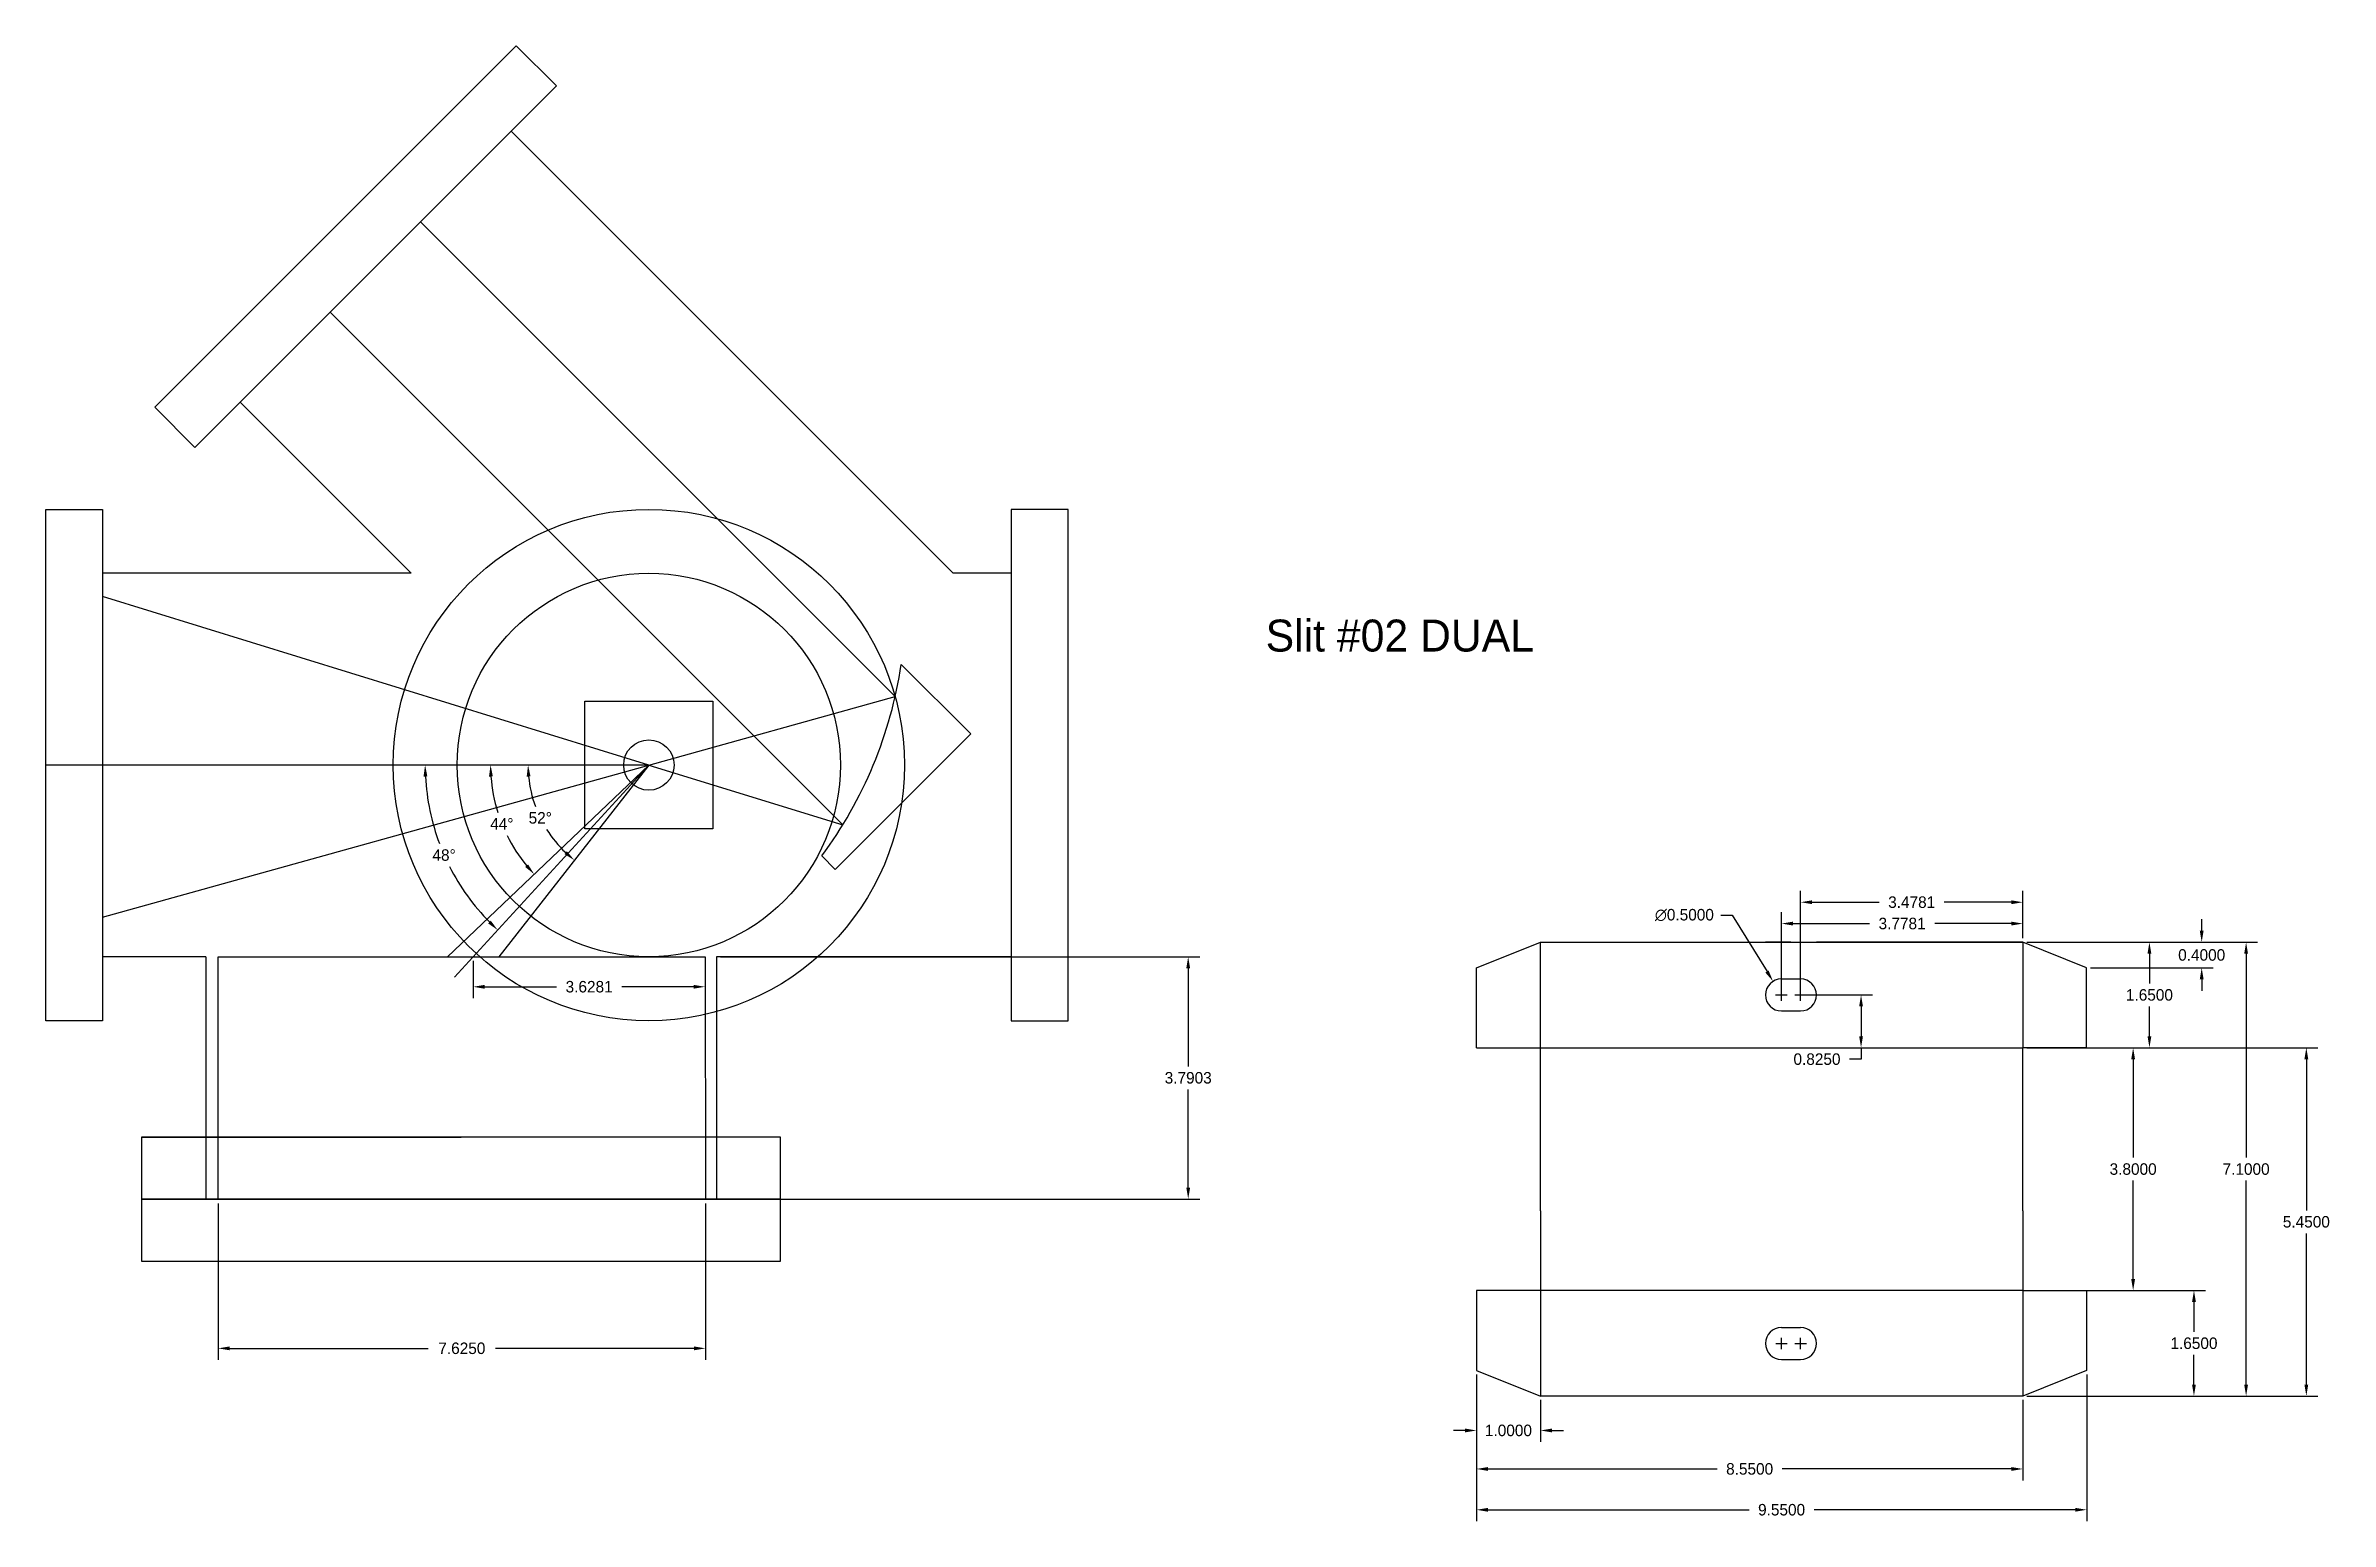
# Model space of a CAD drawing. Header units: inches. Extents: x 6.9 to 42.7, y 32.4 to 55.5.
import ezdxf

# ---------------------------------------------------------------- set-up
doc = ezdxf.new("R2010")
doc.units = ezdxf.units.IN
doc.header["$MEASUREMENT"] = 0
doc.linetypes.add('DASHED', pattern=[0.75, 0.5, -0.25])
doc.layers.add('3INCH', color=92, linetype='Continuous')
doc.dimstyles.get("Standard").update_dxf_attribs({"dimtxt": 0.18, "dimasz": 0.18, "dimexe": 0.18, "dimexo": 0.0625, "dimgap": 0.09, "dimtad": 0, "dimtih": 1, "dimtoh": 1, "dimdec": 4, "dimzin": 0, "dimdsep": 46, "dimtxsty": 'Standard', "dimcen": 0.09, "dimadec": 0, "dimazin": 0, "dimtfac": 1, "dimtdec": 4, "dimtofl": 0, "dimtmove": 0, "dimatfit": 3, "dimfxl": 1, "dimtolj": 1, "dimtzin": 0, "dimarcsym": 0})

# ---------------------------------------------------------------- blocks, each defined once
blk = doc.blocks.new('01')
at = {"color": 0}
blk.add_line((-57.158, -33.792), (-52.158, -33.792), dxfattribs=at)
at = {"layer": '3INCH', "color": 0}
for points in [[(-57.158, -34.762), (-47.158, -34.762), (-47.158, -33.792), (-57.158, -33.792)], [(-57.161, -35.729), (-47.161, -35.729), (-47.161, -34.759), (-57.161, -34.759)]]:
    blk.add_lwpolyline(points, close=True, dxfattribs=at)
blk = doc.blocks.new('*D5')
at = {"color": 0, "lineweight": -2}
for p, q in [((17.509, 41.273), (25.008, 41.273)), ((24.828, 41.093), (24.828, 39.558)), ((24.828, 37.662), (24.828, 39.198)), ((17.509, 37.482), (25.008, 37.482))]:
    blk.add_line(p, q, dxfattribs=at)
at = {"color": 0}
for points in [[(24.798, 41.093), (24.858, 41.093), (24.828, 41.273)], [(24.798, 37.662), (24.858, 37.662), (24.828, 37.482)]]:
    blk.add_solid(points, dxfattribs=at)
at = {"layer": 'Defpoints', "color": 0}
for p in [(17.447, 41.273), (24.828, 41.273), (17.447, 37.482)]:
    blk.add_point(p, dxfattribs=at)
at = {"color": 0, "insert": (24.828, 39.378), "char_height": 0.18, "attachment_point": 5}
blk.add_mtext('\\A1;3.7903', dxfattribs=at)
blk = doc.blocks.new('*D6')
at = {"color": 0, "lineweight": -2}
for p, q in [((9.647, 37.41), (9.647, 34.966)), ((17.272, 37.41), (17.272, 34.966)), ((9.827, 35.146), (12.935, 35.146)), ((17.092, 35.146), (13.985, 35.146))]:
    blk.add_line(p, q, dxfattribs=at)
at = {"color": 0}
for points in [[(9.827, 35.176), (9.827, 35.116), (9.647, 35.146)], [(17.092, 35.176), (17.092, 35.116), (17.272, 35.146)]]:
    blk.add_solid(points, dxfattribs=at)
at = {"layer": 'Defpoints', "color": 0}
for p in [(9.647, 37.473), (17.272, 37.473), (17.272, 35.146)]:
    blk.add_point(p, dxfattribs=at)
at = {"color": 0, "insert": (13.46, 35.146), "char_height": 0.18, "attachment_point": 5}
blk.add_mtext('\\A1;7.6250', dxfattribs=at)
blk = doc.blocks.new('*D8')
at = {"color": 0, "lineweight": -2}
for start, end in [(182.9457, 200.5693), (207.0105, 224.5543)]:
    blk.add_arc((16.387, 44.273), 3.501, start, end, dxfattribs=at)
at = {"color": 0}
for points in [[(12.86, 44.092), (12.92, 44.094), (12.885, 44.273)], [(13.912, 41.838), (13.871, 41.795), (14.021, 41.691)]]:
    blk.add_solid(points, dxfattribs=at)
at = {"layer": 'Defpoints', "color": 0}
for p in [(6.947, 44.273), (16.387, 44.273), (16.387, 44.273), (13.018, 43.317), (13.347, 40.955)]:
    blk.add_point(p, dxfattribs=at)
at = {"color": 0, "insert": (13.182, 42.863), "char_height": 0.18, "attachment_point": 5}
blk.add_mtext('\\A1;48°', dxfattribs=at)
blk = doc.blocks.new('*D17')
at = {"color": 0, "lineweight": -2}
for p, q in [((29.34, 34.738), (29.34, 32.44)), ((38.89, 34.738), (38.89, 32.44)), ((29.52, 32.62), (33.605, 32.62)), ((38.71, 32.62), (34.625, 32.62))]:
    blk.add_line(p, q, dxfattribs=at)
at = {"color": 0}
for points in [[(29.52, 32.65), (29.52, 32.59), (29.34, 32.62)], [(38.71, 32.65), (38.71, 32.59), (38.89, 32.62)]]:
    blk.add_solid(points, dxfattribs=at)
at = {"layer": 'Defpoints', "color": 0}
for p in [(29.34, 34.8), (38.89, 34.8), (38.89, 32.62)]:
    blk.add_point(p, dxfattribs=at)
at = {"color": 0, "insert": (34.115, 32.62), "char_height": 0.18, "attachment_point": 5}
blk.add_mtext('\\A1;9.5500', dxfattribs=at)
blk = doc.blocks.new('*D18')
at = {"color": 0, "lineweight": -2}
for p, q in [((29.34, 34.738), (29.34, 33.079)), ((37.89, 34.338), (37.89, 33.079)), ((29.52, 33.259), (33.105, 33.259)), ((37.71, 33.259), (34.125, 33.259))]:
    blk.add_line(p, q, dxfattribs=at)
at = {"color": 0}
for points in [[(29.52, 33.289), (29.52, 33.229), (29.34, 33.259)], [(37.71, 33.289), (37.71, 33.229), (37.89, 33.259)]]:
    blk.add_solid(points, dxfattribs=at)
at = {"layer": 'Defpoints', "color": 0}
for p in [(29.34, 34.8), (37.89, 34.4), (29.34, 33.259)]:
    blk.add_point(p, dxfattribs=at)
at = {"color": 0, "insert": (33.615, 33.259), "char_height": 0.18, "attachment_point": 5}
blk.add_mtext('\\A1;8.5500', dxfattribs=at)
blk = doc.blocks.new('*D19')
at = {"color": 0, "lineweight": -2}
for p, q in [((29.34, 34.738), (29.34, 33.681)), ((30.34, 34.338), (30.34, 33.681)), ((29.16, 33.861), (28.98, 33.861)), ((30.52, 33.861), (30.7, 33.861))]:
    blk.add_line(p, q, dxfattribs=at)
at = {"color": 0}
for points in [[(29.16, 33.891), (29.16, 33.831), (29.34, 33.861)], [(30.52, 33.891), (30.52, 33.831), (30.34, 33.861)]]:
    blk.add_solid(points, dxfattribs=at)
at = {"layer": 'Defpoints', "color": 0}
for p in [(29.34, 34.8), (30.34, 34.4), (29.34, 33.861)]:
    blk.add_point(p, dxfattribs=at)
at = {"color": 0, "insert": (29.84, 33.861), "char_height": 0.18, "attachment_point": 5}
blk.add_mtext('\\A1;1.0000', dxfattribs=at)
blk = doc.blocks.new('*D20')
at = {"color": 0, "lineweight": -2}
for p, q in [((37.952, 39.85), (39.797, 39.85)), ((39.617, 39.67), (39.617, 38.13)), ((39.617, 36.23), (39.617, 37.77)), ((37.952, 36.05), (39.797, 36.05))]:
    blk.add_line(p, q, dxfattribs=at)
at = {"color": 0}
for points in [[(39.587, 39.67), (39.647, 39.67), (39.617, 39.85)], [(39.587, 36.23), (39.647, 36.23), (39.617, 36.05)]]:
    blk.add_solid(points, dxfattribs=at)
at = {"layer": 'Defpoints', "color": 0}
for p in [(37.89, 39.85), (39.617, 39.85), (37.89, 36.05)]:
    blk.add_point(p, dxfattribs=at)
at = {"color": 0, "insert": (39.617, 37.95), "char_height": 0.18, "attachment_point": 5}
blk.add_mtext('\\A1;3.8000', dxfattribs=at)
blk = doc.blocks.new('*D21')
at = {"color": 0, "lineweight": -2}
for p, q in [((37.952, 41.5), (40.052, 41.5)), ((39.872, 41.32), (39.872, 40.855)), ((39.872, 40.03), (39.872, 40.495)), ((37.952, 39.85), (40.052, 39.85))]:
    blk.add_line(p, q, dxfattribs=at)
at = {"color": 0}
for points in [[(39.842, 41.32), (39.902, 41.32), (39.872, 41.5)], [(39.842, 40.03), (39.902, 40.03), (39.872, 39.85)]]:
    blk.add_solid(points, dxfattribs=at)
at = {"layer": 'Defpoints', "color": 0}
for p in [(37.89, 41.5), (39.872, 41.5), (37.89, 39.85)]:
    blk.add_point(p, dxfattribs=at)
at = {"color": 0, "insert": (39.872, 40.675), "char_height": 0.18, "attachment_point": 5}
blk.add_mtext('\\A1;1.6500', dxfattribs=at)
blk = doc.blocks.new('*D22')
at = {"color": 0, "lineweight": -2}
for p, q in [((40.69, 41.68), (40.69, 41.86)), ((37.952, 41.5), (40.87, 41.5)), ((38.952, 41.1), (40.87, 41.1)), ((40.69, 40.92), (40.69, 40.74))]:
    blk.add_line(p, q, dxfattribs=at)
at = {"color": 0}
for points in [[(40.66, 41.68), (40.72, 41.68), (40.69, 41.5)], [(40.66, 40.92), (40.72, 40.92), (40.69, 41.1)]]:
    blk.add_solid(points, dxfattribs=at)
at = {"layer": 'Defpoints', "color": 0}
for p in [(37.89, 41.5), (40.69, 41.5), (38.89, 41.1)]:
    blk.add_point(p, dxfattribs=at)
at = {"color": 0, "insert": (40.69, 41.3), "char_height": 0.18, "attachment_point": 5}
blk.add_mtext('\\A1;0.4000', dxfattribs=at)
blk = doc.blocks.new('*D23')
at = {"color": 0, "lineweight": -2}
for p, q in [((37.952, 41.5), (41.565, 41.5)), ((41.385, 41.32), (41.385, 38.13)), ((41.385, 34.58), (41.385, 37.77)), ((37.952, 34.4), (41.565, 34.4))]:
    blk.add_line(p, q, dxfattribs=at)
at = {"color": 0}
for points in [[(41.355, 41.32), (41.415, 41.32), (41.385, 41.5)], [(41.355, 34.58), (41.415, 34.58), (41.385, 34.4)]]:
    blk.add_solid(points, dxfattribs=at)
at = {"layer": 'Defpoints', "color": 0}
for p in [(37.89, 41.5), (41.385, 41.5), (37.89, 34.4)]:
    blk.add_point(p, dxfattribs=at)
at = {"color": 0, "insert": (41.385, 37.95), "char_height": 0.18, "attachment_point": 5}
blk.add_mtext('\\A1;7.1000', dxfattribs=at)
blk = doc.blocks.new('*D24')
at = {"color": 0, "lineweight": -2}
for p, q in [((38.952, 36.05), (40.749, 36.05)), ((40.569, 35.87), (40.569, 35.405)), ((40.569, 34.58), (40.569, 35.045)), ((38.952, 34.4), (40.749, 34.4))]:
    blk.add_line(p, q, dxfattribs=at)
at = {"color": 0}
for points in [[(40.539, 35.87), (40.599, 35.87), (40.569, 36.05)], [(40.539, 34.58), (40.599, 34.58), (40.569, 34.4)]]:
    blk.add_solid(points, dxfattribs=at)
at = {"layer": 'Defpoints', "color": 0}
for p in [(38.89, 36.05), (40.569, 36.05), (38.89, 34.4)]:
    blk.add_point(p, dxfattribs=at)
at = {"color": 0, "insert": (40.569, 35.225), "char_height": 0.18, "attachment_point": 5}
blk.add_mtext('\\A1;1.6500', dxfattribs=at)
blk = doc.blocks.new('*D25')
at = {"color": 0, "lineweight": -2}
for p, q in [((38.952, 39.85), (42.508, 39.85)), ((42.328, 39.67), (42.328, 37.305)), ((42.328, 34.58), (42.328, 36.945)), ((38.952, 34.4), (42.508, 34.4))]:
    blk.add_line(p, q, dxfattribs=at)
at = {"color": 0}
for points in [[(42.298, 39.67), (42.358, 39.67), (42.328, 39.85)], [(42.298, 34.58), (42.358, 34.58), (42.328, 34.4)]]:
    blk.add_solid(points, dxfattribs=at)
at = {"layer": 'Defpoints', "color": 0}
for p in [(38.89, 39.85), (42.328, 39.85), (38.89, 34.4)]:
    blk.add_point(p, dxfattribs=at)
at = {"color": 0, "insert": (42.328, 37.125), "char_height": 0.18, "attachment_point": 5}
blk.add_mtext('\\A1;5.4500', dxfattribs=at)
blk = doc.blocks.new('*D29')
at = {"color": 0, "lineweight": -2}
for p, q in [((13.638, 41.21), (13.638, 40.623)), ((17.266, 41.21), (17.266, 40.623)), ((13.818, 40.803), (14.942, 40.803)), ((17.086, 40.803), (15.962, 40.803))]:
    blk.add_line(p, q, dxfattribs=at)
at = {"color": 0}
for points in [[(13.818, 40.833), (13.818, 40.773), (13.638, 40.803)], [(17.086, 40.833), (17.086, 40.773), (17.266, 40.803)]]:
    blk.add_solid(points, dxfattribs=at)
at = {"layer": 'Defpoints', "color": 0}
for p in [(13.638, 41.273), (17.266, 41.273), (13.638, 40.803)]:
    blk.add_point(p, dxfattribs=at)
at = {"color": 0, "insert": (15.452, 40.803), "char_height": 0.18, "attachment_point": 5}
blk.add_mtext('\\A1;3.6281', dxfattribs=at)
blk = doc.blocks.new('*D32')
at = {"color": 0, "lineweight": -2}
for start, end in [(184.163, 197.3869), (206.3662, 219.449)]:
    blk.add_arc((16.387, 44.273), 2.478, start, end, dxfattribs=at)
at = {"color": 0}
for points in [[(13.885, 44.092), (13.945, 44.094), (13.909, 44.273)], [(14.496, 42.718), (14.451, 42.678), (14.593, 42.564)]]:
    blk.add_solid(points, dxfattribs=at)
at = {"layer": 'Defpoints', "color": 0}
for p in [(6.947, 44.273), (16.387, 44.273), (16.387, 44.273), (13.988, 43.651), (13.238, 41.273)]:
    blk.add_point(p, dxfattribs=at)
at = {"color": 0, "insert": (14.086, 43.352), "char_height": 0.18, "attachment_point": 5}
blk.add_mtext('\\A1;44°', dxfattribs=at)
blk = doc.blocks.new('*D33')
at = {"color": 0, "lineweight": -2}
for start, end in [(185.4568, 200.0409), (212.215, 226.4823)]:
    blk.add_arc((16.387, 44.273), 1.891, start, end, dxfattribs=at)
at = {"color": 0}
for points in [[(14.475, 44.092), (14.535, 44.094), (14.496, 44.273)], [(15.104, 42.924), (15.065, 42.879), (15.221, 42.784)]]:
    blk.add_solid(points, dxfattribs=at)
at = {"layer": 'Defpoints', "color": 0}
for p in [(6.947, 44.273), (16.387, 44.273), (16.387, 44.273), (14.582, 43.71), (14.038, 41.273)]:
    blk.add_point(p, dxfattribs=at)
at = {"color": 0, "insert": (14.687, 43.445), "char_height": 0.18, "attachment_point": 5}
blk.add_mtext('\\A1;52°', dxfattribs=at)
blk = doc.blocks.new('*D34')
at = {"color": 0, "lineweight": -2}
for p, q in [((34.412, 40.738), (34.412, 42.306)), ((37.89, 41.563), (37.89, 42.306)), ((34.592, 42.126), (35.641, 42.126)), ((37.71, 42.126), (36.661, 42.126))]:
    blk.add_line(p, q, dxfattribs=at)
at = {"color": 0}
for points in [[(34.592, 42.156), (34.592, 42.096), (34.412, 42.126)], [(37.71, 42.156), (37.71, 42.096), (37.89, 42.126)]]:
    blk.add_solid(points, dxfattribs=at)
at = {"layer": 'Defpoints', "color": 0}
for p in [(34.412, 42.126), (37.89, 41.5), (34.412, 40.675)]:
    blk.add_point(p, dxfattribs=at)
at = {"color": 0, "insert": (36.151, 42.126), "char_height": 0.18, "attachment_point": 5}
blk.add_mtext('\\A1;3.4781', dxfattribs=at)
blk = doc.blocks.new('*D35')
at = {"color": 0, "lineweight": -2}
for p, q in [((34.112, 40.738), (34.112, 41.972)), ((37.89, 41.563), (37.89, 41.972)), ((34.292, 41.792), (35.491, 41.792)), ((37.71, 41.792), (36.511, 41.792))]:
    blk.add_line(p, q, dxfattribs=at)
at = {"color": 0}
for points in [[(34.292, 41.822), (34.292, 41.762), (34.112, 41.792)], [(37.71, 41.822), (37.71, 41.762), (37.89, 41.792)]]:
    blk.add_solid(points, dxfattribs=at)
at = {"layer": 'Defpoints', "color": 0}
for p in [(34.112, 41.792), (37.89, 41.5), (34.112, 40.675)]:
    blk.add_point(p, dxfattribs=at)
at = {"color": 0, "insert": (36.001, 41.792), "char_height": 0.18, "attachment_point": 5}
blk.add_mtext('\\A1;3.7781', dxfattribs=at)
blk = doc.blocks.new('*D37')
at = {"color": 0, "lineweight": -2}
for p, q in [((34.474, 40.675), (35.539, 40.675)), ((35.359, 40.495), (35.359, 40.03)), ((34.474, 39.85), (35.539, 39.85)), ((35.359, 39.85), (35.359, 39.67)), ((35.359, 39.67), (35.179, 39.67))]:
    blk.add_line(p, q, dxfattribs=at)
at = {"color": 0}
for points in [[(35.329, 40.495), (35.389, 40.495), (35.359, 40.675)], [(35.329, 40.03), (35.389, 40.03), (35.359, 39.85)]]:
    blk.add_solid(points, dxfattribs=at)
at = {"layer": 'Defpoints', "color": 0}
for p in [(34.412, 40.675), (34.412, 39.85), (35.359, 39.85)]:
    blk.add_point(p, dxfattribs=at)
at = {"color": 0, "insert": (34.669, 39.67), "char_height": 0.18, "attachment_point": 5}
blk.add_mtext('\\A1;0.8250', dxfattribs=at)
blk = doc.blocks.new('*D38')
at = {"color": 0, "lineweight": -2}
for p, q in [((33.164, 41.925), (33.344, 41.925)), ((33.344, 41.925), (33.887, 41.041)), ((34.112, 40.585), (34.112, 40.765)), ((34.022, 40.675), (34.202, 40.675))]:
    blk.add_line(p, q, dxfattribs=at)
at = {"color": 0}
blk.add_solid([(33.912, 41.057), (33.861, 41.026), (33.981, 40.888)], dxfattribs=at)
at = {"layer": 'Defpoints', "color": 0}
for p in [(33.981, 40.888), (34.242, 40.462)]:
    blk.add_point(p, dxfattribs=at)
at = {"color": 0, "insert": (32.594, 41.925), "char_height": 0.18, "attachment_point": 5}
blk.add_mtext('\\A1;∅0.5000', dxfattribs=at)

msp = doc.modelspace()

# ---------------------------------------------------------------- linework, layer by layer
at = {"color": 1}
for p, q in [((12.81529, 52.77341), (11.40108, 51.3592)), ((12.81529, 52.77341), (11.40108, 51.3592)), ((20.24229, 45.34641), (12.81529, 52.77341)), ((19.42142, 43.33622), (11.40108, 51.3592)), ((7.83674, 46.91135), (7.83674, 41.89179)), ((16.38674, 44.27274), (7.83674, 46.91135)), ((16.38674, 44.27274), (20.24229, 45.34641)), ((7.83674, 41.89179), (16.38674, 44.27274)), ((16.38674, 44.27274), (19.42142, 43.33622))]:
    msp.add_line(p, q, dxfattribs=at)
for p, q in [((21.42628, 44.75852), (20.33734, 45.84746)), ((19.30496, 42.6372), (21.42628, 44.75852)), ((16.38674, 44.27274), (6.94674, 44.27274)), ((12.38674, 44.27274), (12.38674, 44.27274)), ((19.30496, 42.6372), (19.09283, 42.84933)), ((29.33967, 39.85003), (30.33967, 39.85003)), ((30.33967, 39.85003), (37.88967, 39.85003)), ((30.33967, 37.30003), (30.33967, 39.85003)), ((37.88967, 37.30003), (37.88967, 39.85003)), ((38.88967, 39.85003), (37.88967, 39.85003)), ((37.88967, 36.05003), (30.33967, 36.05003))]:
    msp.add_line(p, q)
at = {"color": 14}
for q in [(13.23775, 41.27274), (13.34658, 40.955), (14.03775, 41.27274)]:
    msp.add_line((16.38674, 44.27274), q, dxfattribs=at)
at = {"color": 0}
for p, q in [((29.33967, 41.10003), (30.33967, 41.50003)), ((30.33967, 39.85003), (30.33967, 41.50003)), ((30.33967, 41.50003), (37.88967, 41.50003)), ((33.43537, 41.50003), (33.68537, 41.50003)), ((34.26157, 41.50003), (33.86157, 41.50003)), ((34.26157, 41.50003), (34.66157, 41.50003)), ((34.90997, 41.50003), (34.65997, 41.50003)), ((37.88967, 41.50003), (34.90997, 41.50003)), ((37.88967, 41.50003), (37.88967, 39.85003)), ((38.88967, 41.10003), (37.88967, 41.50003)), ((9.45331, 41.27274), (9.45331, 37.47963)), ((17.44674, 41.27274), (17.44674, 37.48243)), ((29.33967, 39.85003), (29.33967, 41.10003)), ((34.11157, 40.92503), (34.41157, 40.92503)), ((34.11157, 40.58503), (34.11157, 40.76503)), ((34.41157, 40.58503), (34.41157, 40.76503)), ((38.88967, 39.85003), (38.88967, 41.10003)), ((34.02157, 40.67503), (34.20157, 40.67503)), ((34.11157, 40.42503), (34.41157, 40.42503)), ((34.32157, 40.67503), (34.50157, 40.67503)), ((30.33967, 37.30003), (30.33967, 36.05003)), ((37.88967, 37.30003), (37.88967, 36.05003)), ((30.33967, 36.05003), (29.33967, 36.05003)), ((29.33967, 36.05003), (29.33967, 34.80003)), ((30.33967, 36.05003), (30.33967, 34.40003)), ((30.33967, 36.05003), (30.33967, 35.22503)), ((37.88967, 36.05003), (37.88967, 34.40003)), ((37.88967, 36.05003), (38.88967, 36.05003)), ((38.88967, 36.05003), (38.88967, 34.80003)), ((34.11256, 35.4727), (34.41256, 35.4727)), ((34.02256, 35.2227), (34.20256, 35.2227)), ((34.11256, 35.1327), (34.11256, 35.3127)), ((34.32256, 35.2227), (34.50256, 35.2227)), ((34.41256, 35.1327), (34.41256, 35.3127)), ((29.33967, 34.80003), (30.33967, 34.40003)), ((34.11256, 34.9727), (34.41256, 34.9727)), ((38.88967, 34.80003), (37.88967, 34.40003)), ((37.88967, 34.40003), (30.33967, 34.40003))]:
    msp.add_line(p, q, dxfattribs=at)
at = {"color": 3, "linetype": 'Continuous'}
for p, q in [((9.6472, 37.47275), (9.6472, 41.27274)), ((9.6472, 41.27274), (13.45331, 41.27274)), ((13.45331, 41.27274), (17.26581, 41.27274)), ((17.26581, 41.27274), (17.2722, 37.47275))]:
    msp.add_line(p, q, dxfattribs=at)
at = {"color": 3, "linetype": 'DASHED'}
msp.add_line((17.2722, 37.47275), (9.6472, 37.47275), dxfattribs=at)
msp.add_lwpolyline([(17.38659, 43.2729), (15.38659, 43.2729), (15.38659, 45.2729), (17.38659, 45.2729)], close=True)
for radius in [4, 3, 0.394]:
    msp.add_circle((16.38674, 44.27274), radius)
at = {"color": 0}
for centre, radius, start, end in [((13.69193, 46.84857), 6.72039, 323.480896, 351.432982), ((34.11157, 40.67503), 0.25, 90, 270), ((34.41157, 40.67503), 0.25, 270, 90), ((34.11256, 35.2227), 0.25, 90, 270), ((34.41256, 35.2227), 0.25, 270, 90)]:
    msp.add_arc(centre, radius, start, end, dxfattribs=at)
at = {"layer": '3INCH', "color": 0}
for p, q in [((14.2327, 54.19082), (21.15077, 47.27274)), ((12.66549, 47.27274), (9.99006, 49.94818)), ((12.66549, 47.27274), (7.84331, 47.27274)), ((22.05674, 47.27274), (21.15077, 47.27274)), ((9.45331, 41.27274), (7.83674, 41.27274)), ((22.05674, 41.27274), (17.44674, 41.27274))]:
    msp.add_line(p, q, dxfattribs=at)
for points in [[(9.28295, 49.24107), (8.65363, 49.8704), (14.31048, 55.52725), (14.93981, 54.89793)], [(7.83674, 40.27274), (6.94674, 40.27274), (6.94674, 48.27274), (7.83674, 48.27274)], [(22.05674, 40.27274), (22.94674, 40.27274), (22.94674, 48.27274), (22.05674, 48.27274)]]:
    msp.add_lwpolyline(points, close=True, dxfattribs=at)

# ---------------------------------------------------------------- block references
at = {"color": 0}
msp.add_blockref('01', (65.60552, 72.24161), dxfattribs=at)

# ---------------------------------------------------------------- texts
at = {"color": 5, "insert": (26.04032, 46.54807), "char_height": 0.5, "width": 5.8170303, "attachment_point": 1}
msp.add_mtext('Slit #02 DUAL', dxfattribs=at)

# ---------------------------------------------------------------- dimensions: what is measured, and where the dimension line sits
at = {"color": 14}
for base, line1, line2, picture, middle in [((13.0181252, 43.3174049), ((16.3867404, 44.272744), (6.9467404, 44.272744)), ((16.3867404, 44.272744), (13.3465845, 40.954996)), '*D8', (13.1818113, 42.8625415)), ((13.98817, 43.65076), ((16.38674, 44.27274), (13.23775, 41.27274)), ((16.38674, 44.27274), (6.94674, 44.27274)), '*D32', (14.08614, 43.35229)), ((14.58171, 43.71009), ((16.38674, 44.27274), (6.94674, 44.27274)), ((16.38674, 44.27274), (14.03775, 41.27274)), '*D33', (14.68696, 43.44482))]:
    dim = msp.add_angular_dim_2l(base=base, line1=line1, line2=line2, dimstyle='Standard', dxfattribs=at)
    dim.commit()
    dim.dimension.update_dxf_attribs({"geometry": picture, "text_midpoint": middle})
at = {"color": 5}
for base, p1, p2, picture, middle in [((34.41157, 42.12562), (37.88967, 41.50003), (34.41157, 40.67503), '*D34', (36.15062, 42.12562)), ((38.88967, 32.62007), (29.33967, 34.80003), (38.88967, 34.80003), '*D17', (34.11467, 32.62007)), ((29.33967, 33.25904), (37.88967, 34.40003), (29.33967, 34.80003), '*D18', (33.61467, 33.25904))]:
    dim = msp.add_linear_dim(base=base, p1=p1, p2=p2, dimstyle='Standard', dxfattribs=at)
    dim.commit()
    dim.dimension.update_dxf_attribs({"geometry": picture, "text_midpoint": middle, "dimtype": 160})
dim = msp.add_diameter_dim_2p(p1=(34.2424, 40.462), p2=(33.98075, 40.88807), dimstyle='Standard', dxfattribs=at)
dim.commit()
dim.dimension.update_dxf_attribs({"geometry": '*D38', "text_midpoint": (32.59424, 41.92457), "dimtype": 163})
for base, p1, p2, picture, middle in [((34.11157, 41.7924), (37.88967, 41.50003), (34.11157, 40.67503), '*D35', (36.00062, 41.7924)), ((13.63775, 40.80308), (17.26581, 41.27274), (13.63775, 41.27274), '*D29', (15.45178, 40.80308)), ((17.27218, 35.14586), (9.6472, 37.47275), (17.27218, 37.47275), '*D6', (13.45969, 35.14586)), ((29.33967, 33.86122), (30.33967, 34.40003), (29.33967, 34.80003), '*D19', (29.83967, 33.86122))]:
    dim = msp.add_linear_dim(base=base, p1=p1, p2=p2, dimstyle='Standard', dxfattribs=at)
    dim.commit()
    dim.dimension.update_dxf_attribs({"geometry": picture, "text_midpoint": middle})
for base, p1, p2, picture, middle in [((40.69026, 41.50003), (38.88967, 41.10003), (37.88967, 41.50003), '*D22', (40.69026, 41.30003)), ((41.38523, 41.50003), (37.88967, 34.40003), (37.88967, 41.50003), '*D23', (41.38523, 37.95003)), ((24.82844, 41.27274), (17.44674, 37.48243), (17.44674, 41.27274), '*D5', (24.82844, 39.37759)), ((35.35927, 39.85003), (34.41157, 40.67503), (34.41157, 39.85003), '*D37', (34.66927, 39.67003)), ((39.61737, 39.85003), (37.88967, 36.05003), (37.88967, 39.85003), '*D20', (39.61737, 37.95003)), ((42.32804, 39.85003), (38.88967, 34.40003), (38.88967, 39.85003), '*D25', (42.32804, 37.12503)), ((40.56923, 36.05003), (38.88967, 34.40003), (38.88967, 36.05003), '*D24', (40.56923, 35.22503))]:
    dim = msp.add_linear_dim(base=base, p1=p1, p2=p2, angle=90, dimstyle='Standard', dxfattribs=at)
    dim.commit()
    dim.dimension.update_dxf_attribs({"geometry": picture, "text_midpoint": middle})
dim = msp.add_linear_dim(base=(39.87224, 41.50003), p1=(37.88967, 39.85003), p2=(37.88967, 41.50003), angle=90, dimstyle='Standard', dxfattribs=at)
dim.commit()
dim.dimension.update_dxf_attribs({"geometry": '*D21', "text_midpoint": (39.87224, 40.67503), "dimtype": 160})

doc.saveas('drawing.dxf')
